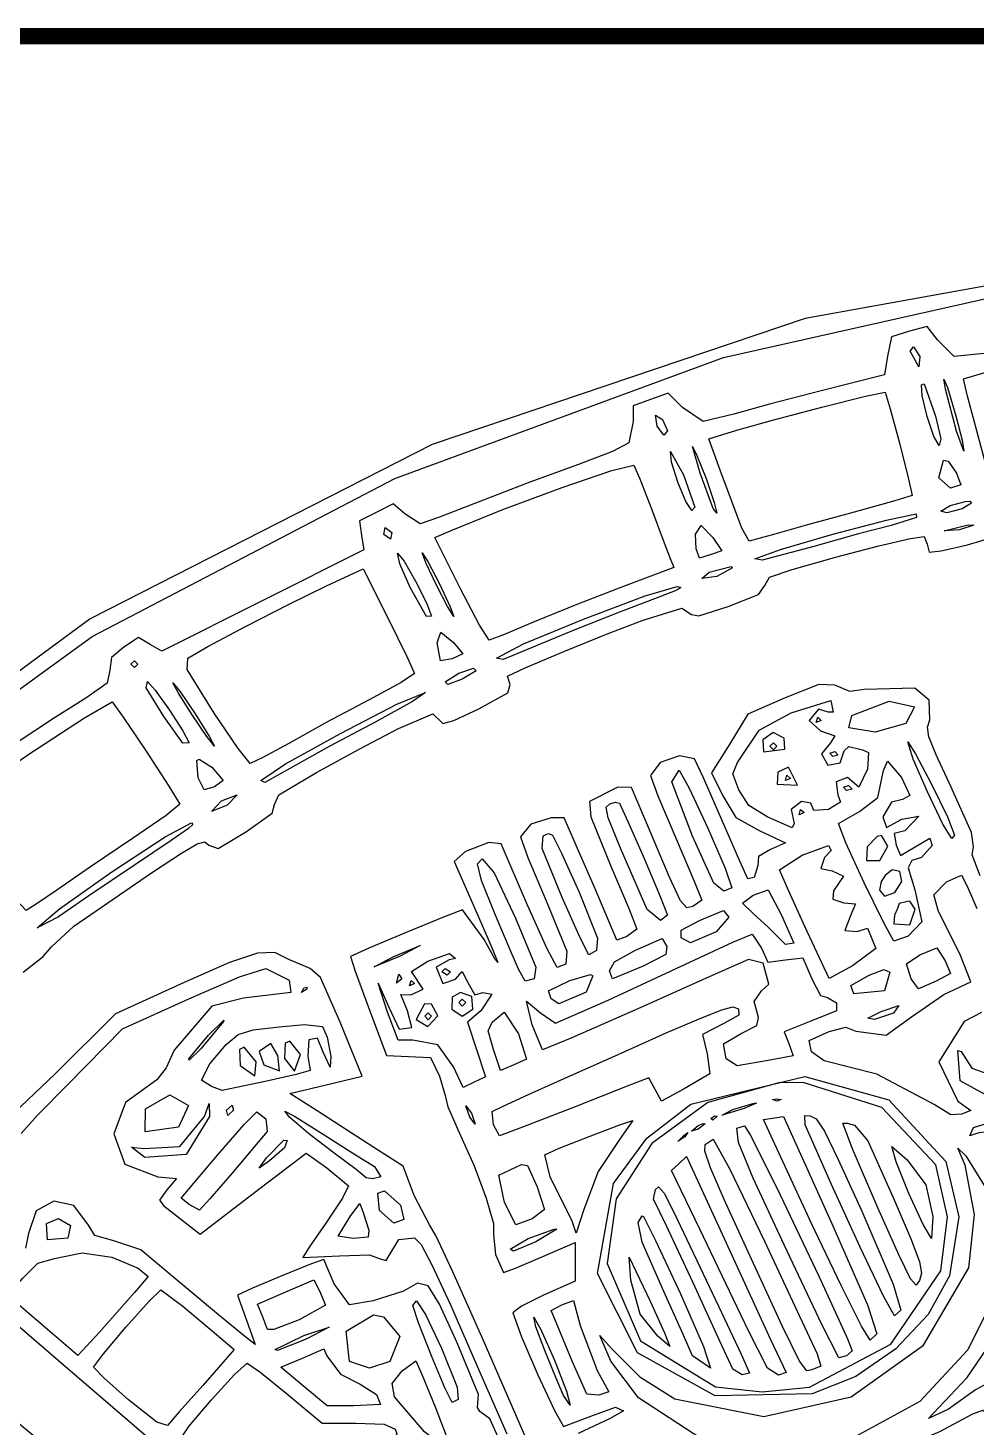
# Model space of a CAD drawing. Extents: x 0 to 7.6, y 0 to 10.9.
# Drawn here: x 1.127 to 1.59, y 6.452 to 7.135 of the extents above; entities that cross this region are included whole.
import ezdxf

# ---------------------------------------------------------------- set-up
doc = ezdxf.new("R2010")
doc.units = 0
doc.layers.get('0').update_dxf_attribs({"linetype": 'CONTINUOUS'})

msp = doc.modelspace()

# ---------------------------------------------------------------- linework, layer by layer
at = {"color": 1, "const_width": 0.007935}
msp.add_lwpolyline([(0.025662, 4.02854), (0.025662, 6.73714), (0.033583, 6.81668), (0.056478, 6.89068), (0.092665, 6.95757), (0.140679, 7.01579), (0.198893, 7.06381), (0.265787, 7.09999), (0.339789, 7.12289), (0.419325, 7.13081), (0.419325, 7.13081), (3.12793, 7.13081), (3.20747, 7.12289), (3.28142, 7.09999), (3.34831, 7.06381), (3.40657, 7.01579), (3.45454, 6.95757), (3.49078, 6.89068), (3.51367, 6.81668), (3.52165, 6.73714), (3.52165, 4.02854)], dxfattribs=at)
at = {"color": 0}
for points in [[(1.99485, 7.02106), (1.90338, 7.03022), (1.80686, 7.03276), (1.80686, 7.03276), (1.69401, 7.02692), (1.50624, 6.99311), (1.32427, 6.93175), (1.15739, 6.84663), (1.01481, 6.74164), (0.998047, 6.72678), (0.986979, 6.64214), (0.961914, 6.61626), (0.822808, 6.44515), (0.718261, 6.25288), (0.682129, 6.15799), (0.654731, 6.06336)], [(1.03233, 6.74653), (1.15848, 6.838), (1.3061, 6.91515), (1.46642, 6.97412), (1.63064, 7.01101), (1.67779, 7.01753), (1.71935, 7.02143), (1.76443, 7.02328), (1.82232, 7.02365), (1.82232, 7.02365), (1.87625, 7.02322), (1.91699, 7.02169), (1.95367, 7.01844)], [(1.60331, 6.977), (1.57889, 6.97461), (1.57081, 6.98269), (1.56565, 6.98926), (1.55712, 6.98697), (1.54824, 6.98426), (1.54633, 6.97472), (1.54482, 6.96565), (1.514, 6.95779), (1.48872, 6.95128), (1.47136, 6.94646), (1.45638, 6.94287), (1.44629, 6.94976), (1.43929, 6.95665), (1.43078, 6.95361), (1.42231, 6.95057), (1.42231, 6.94287), (1.42025, 6.93251), (1.41217, 6.92833), (1.39567, 6.92199), (1.37196, 6.91331), (1.34668, 6.90349), (1.32737, 6.89606), (1.31836, 6.89296), (1.31087, 6.89789), (1.30518, 6.90272), (1.29698, 6.89854), (1.28885, 6.89442), (1.28988, 6.88737), (1.29091, 6.88037), (1.19238, 6.83089), (1.18674, 6.83419), (1.18104, 6.83757), (1.17383, 6.83279), (1.16781, 6.82781), (1.16705, 6.82172), (1.1658, 6.81526), (1.15533, 6.808), (1.14014, 6.79839), (1.12088, 6.78581)], [(1.12478, 6.67432), (1.13455, 6.68207), (1.13856, 6.68668), (1.14947, 6.69683), (1.18793, 6.72319), (1.20204, 6.73247), (1.20969, 6.73697), (1.21332, 6.7379), (1.21539, 6.73628), (1.21983, 6.73469), (1.23367, 6.74294), (1.2462, 6.75185), (1.2474, 6.75618), (1.24951, 6.7609), (1.26779, 6.77181), (1.28863, 6.78321), (1.30783, 6.79313), (1.32465, 6.80029), (1.32948, 6.79563), (1.33485, 6.79715), (1.34706, 6.80274), (1.36122, 6.81054), (1.36225, 6.81472), (1.361, 6.81868), (1.36963, 6.82275), (1.38846, 6.83068), (1.4101, 6.83946), (1.42719, 6.84608), (1.44601, 6.85183), (1.45068, 6.84879), (1.45426, 6.84808), (1.46858, 6.85265), (1.48346, 6.85861), (1.48649, 6.86296), (1.48876, 6.86692), (1.49989, 6.87076), (1.5216, 6.8769), (1.5421, 6.88226), (1.55757, 6.8859), (1.56429, 6.88688), (1.56569, 6.88303), (1.56662, 6.87924), (1.57249, 6.87989), (1.58535, 6.88281), (1.60064, 6.88732)], [(1.59158, 6.7214), (1.58762, 6.73161), (1.58826, 6.73546), (1.58729, 6.74251), (1.57747, 6.76465), (1.5701, 6.78043), (1.56657, 6.78917), (1.56586, 6.79383), (1.56706, 6.79736), (1.56674, 6.80701), (1.55968, 6.81293), (1.535, 6.81222), (1.52794, 6.81119), (1.52067, 6.81435), (1.51281, 6.81472), (1.49647, 6.80817), (1.47819, 6.80013), (1.4694, 6.78581), (1.46056, 6.77154), (1.46604, 6.76031), (1.47244, 6.74983), (1.48406, 6.74328), (1.49653, 6.73747), (1.48936, 6.73426), (1.48346, 6.73079), (1.48318, 6.72635), (1.48139, 6.72054), (1.47819, 6.71994), (1.47433, 6.72857), (1.4656, 6.74869), (1.45665, 6.76915), (1.45225, 6.77849), (1.44487, 6.77989), (1.43544, 6.77669), (1.43072, 6.77024), (1.43435, 6.76036), (1.44319, 6.73942), (1.45204, 6.71881), (1.45572, 6.70953), (1.45144, 6.70649), (1.44846, 6.70572), (1.44536, 6.70925), (1.43983, 6.72103), (1.42974, 6.74496), (1.42156, 6.76449), (1.41476, 6.76454), (1.40099, 6.75765), (1.40158, 6.75006), (1.41146, 6.72601), (1.42031, 6.70518), (1.42404, 6.69542), (1.41917, 6.69179), (1.41433, 6.68994), (1.40913, 6.70231), (1.40321, 6.71619), (1.39632, 6.7321), (1.38867, 6.74957), (1.38238, 6.74957), (1.37234, 6.74653), (1.36735, 6.74035), (1.37098, 6.73025), (1.37983, 6.70919), (1.38992, 6.68457), (1.38949, 6.67828), (1.38525, 6.67665), (1.38037, 6.68582), (1.37082, 6.70708), (1.35786, 6.73703), (1.35189, 6.73757), (1.34049, 6.73318), (1.33507, 6.72835), (1.34559, 6.70437), (1.35319, 6.68679), (1.35628, 6.67904), (1.35498, 6.6805), (1.34956, 6.69038), (1.33903, 6.70486), (1.32986, 6.70128), (1.31158, 6.69368), (1.29335, 6.68604), (1.28445, 6.68201), (1.28673, 6.67481), (1.29302, 6.65771), (1.30203, 6.63374), (1.32341, 6.63276), (1.3278, 6.62375), (1.33057, 6.61426), (1.33187, 6.60878), (1.3374, 6.59625), (1.34467, 6.57997), (1.35059, 6.56413), (1.35411, 6.55192), (1.35422, 6.54633), (1.35514, 6.53674), (1.3591, 6.52789), (1.36485, 6.53006), (1.37712, 6.53526), (1.39404, 6.54264), (1.39404, 6.52365), (1.37863, 6.51682), (1.36784, 6.5115), (1.36361, 6.50825), (1.36784, 6.49664), (1.37587, 6.47797), (1.3839, 6.46061), (1.38829, 6.4529), (1.40169, 6.45796), (1.41368, 6.46229), (1.41753, 6.46056), (1.41103, 6.45671), (1.3954, 6.44938)], [(1.59213, 6.65468), (1.58376, 6.65033), (1.57135, 6.63064), (1.58057, 6.61149), (1.58703, 6.60688), (1.58247, 6.60514), (1.57721, 6.60482), (1.56907, 6.60986), (1.54112, 6.62462), (1.51551, 6.63124), (1.50922, 6.63553), (1.50808, 6.64106), (1.51785, 6.6454), (1.5261, 6.64757), (1.53082, 6.64567), (1.54568, 6.64367), (1.55806, 6.65261), (1.57374, 6.66351), (1.58703, 6.66976), (1.58192, 6.68257), (1.57487, 6.69706), (1.57118, 6.70394), (1.56901, 6.71208), (1.57519, 6.71843), (1.58251, 6.72163), (1.58518, 6.71636), (1.58996, 6.7054)], [(1.37153, 6.44353), (1.34907, 6.49511), (1.33442, 6.52826), (1.32612, 6.54596), (1.32292, 6.55117), (1.31554, 6.56549), (1.31017, 6.57975), (1.29584, 6.58892), (1.26823, 6.60672), (1.25488, 6.61529), (1.27257, 6.61947), (1.2902, 6.62369), (1.27941, 6.64996), (1.26975, 6.67182), (1.26476, 6.67622), (1.25472, 6.68039), (1.24761, 6.68392), (1.23904, 6.68371), (1.22542, 6.6791), (1.20323, 6.66928), (1.16987, 6.65403), (1.14046, 6.62489), (1.11702, 6.6026)], [(1.12386, 6.59571), (1.13184, 6.6046), (1.14654, 6.61963), (1.17318, 6.64675), (1.20551, 6.66146), (1.23036, 6.67219), (1.24316, 6.67622), (1.25456, 6.67046), (1.25526, 6.6645), (1.23226, 6.66168), (1.21674, 6.65776), (1.19846, 6.63644), (1.19455, 6.62782), (1.18994, 6.62196), (1.17475, 6.61079), (1.16905, 6.59554), (1.17432, 6.58083), (1.19054, 6.5746), (1.19954, 6.57374), (1.19488, 6.56819), (1.19124, 6.56315), (1.19336, 6.56044), (1.20383, 6.5524), (1.2111, 6.54665), (1.23693, 6.5664), (1.2628, 6.58621), (1.27289, 6.579), (1.28353, 6.57015), (1.28049, 6.56424), (1.27246, 6.55208), (1.26432, 6.54031), (1.26118, 6.53526), (1.27902, 6.53614), (1.29373, 6.53662), (1.29883, 6.53467), (1.30176, 6.53375), (1.30805, 6.54411), (1.3157, 6.54482), (1.31885, 6.54156), (1.32416, 6.53174), (1.33317, 6.51221), (1.34738, 6.47971), (1.36073, 6.44922)], [(1.55524, 6.09614), (0.990451, 6.56347), (1.00434, 6.57644), (1.01449, 6.58561), (1.01953, 6.58946), (1.03, 6.58089), (1.05772, 6.5574), (1.09836, 6.52263), (1.14779, 6.48014), (1.18929, 6.44439)], [(1.45535, 6.447), (1.42497, 6.4669), (1.41146, 6.48465), (1.40608, 6.49718), (1.41194, 6.49067), (1.42562, 6.47706), (1.44254, 6.46636), (1.48606, 6.45779), (1.5286, 6.46739), (1.56396, 6.49246), (1.58594, 6.53017), (1.58882, 6.55621), (1.58419, 6.58035), (1.58057, 6.5886), (1.58057, 6.5886), (1.58458, 6.58479), (1.59424, 6.56901), (1.59901, 6.55615), (1.59972, 6.53874), (1.59668, 6.51286), (1.5855, 6.49018), (1.56213, 6.465), (1.53, 6.44743)], [(1.36117, 6.43722), (1.35232, 6.45654), (1.34744, 6.46024), (1.34641, 6.46218), (1.34679, 6.46853), (1.33643, 6.4936), (1.32791, 6.51243), (1.32227, 6.52138), (1.31711, 6.52279), (1.31027, 6.51888), (1.29546, 6.51421), (1.28391, 6.51226), (1.27653, 6.5224), (1.27138, 6.53429), (1.26492, 6.53196), (1.25087, 6.52626), (1.2366, 6.52029), (1.22933, 6.51693), (1.23372, 6.50472), (1.2379, 6.49289), (1.23275, 6.49685), (1.22005, 6.50726), (1.20237, 6.52203), (1.18224, 6.53896), (1.16905, 6.54335), (1.15978, 6.546), (1.15657, 6.55106), (1.14947, 6.5606), (1.13976, 6.56278), (1.13113, 6.55806), (1.12739, 6.54693), (1.12587, 6.53976)], [(1.59526, 6.47396), (1.58931, 6.47076), (1.57607, 6.46132), (1.56629, 6.45671), (1.57146, 6.46213), (1.58524, 6.47672), (1.59739, 6.49457)]]:
    msp.add_lwpolyline(points, dxfattribs=at)
for points in [[(1.55903, 6.97939), (1.56207, 6.97456), (1.56158, 6.96957), (1.55735, 6.97721), (1.55903, 6.97939)], [(1.67757, 6.97954), (1.68326, 6.97954), (1.68631, 6.95833), (1.68864, 6.94206), (1.69015, 6.93278), (1.69097, 6.92854), (1.6729, 6.92643), (1.65158, 6.92356), (1.62571, 6.91949), (1.60503, 6.91601), (1.5964, 6.91456), (1.59424, 6.92199), (1.58985, 6.93842), (1.58544, 6.95524), (1.58339, 6.96365), (1.59819, 6.9681), (1.61811, 6.97157), (1.64279, 6.97532), (1.66499, 6.97835), (1.67757, 6.97954)], [(1.57378, 6.9636), (1.57563, 6.95953), (1.57975, 6.94564), (1.58268, 6.93381), (1.5835, 6.9285), (1.58003, 6.93821), (1.57471, 6.95871), (1.57378, 6.9636)], [(1.54519, 6.95719), (1.54769, 6.94911), (1.55231, 6.93192), (1.55664, 6.91476), (1.55838, 6.90674), (1.54986, 6.90419), (1.53011, 6.89876), (1.50726, 6.89258), (1.49137, 6.88797), (1.47894, 6.88456), (1.47526, 6.89094), (1.46474, 6.91911), (1.45919, 6.93451), (1.47282, 6.93864), (1.49029, 6.94358), (1.51438, 6.94987), (1.53569, 6.95518), (1.54519, 6.95719)], [(1.56424, 6.96121), (1.56982, 6.94553), (1.57243, 6.9344), (1.57161, 6.93121), (1.56901, 6.9356), (1.56575, 6.94536), (1.56326, 6.9554), (1.56299, 6.96078), (1.56424, 6.96121)], [(1.43326, 6.94607), (1.43658, 6.94385), (1.43901, 6.93842), (1.43728, 6.93619), (1.43397, 6.9406), (1.43326, 6.94607)], [(1.45117, 6.93067), (1.4534, 6.92638), (1.45785, 6.91504), (1.46186, 6.90343), (1.46317, 6.89817), (1.46138, 6.9005), (1.45503, 6.91769), (1.45117, 6.93067)], [(1.44043, 6.92833), (1.44689, 6.91689), (1.45236, 6.9011), (1.45085, 6.89958), (1.44792, 6.90386), (1.44407, 6.91331), (1.44097, 6.92313), (1.44043, 6.92833)], [(1.57368, 6.92399), (1.57601, 6.9235), (1.57992, 6.91769), (1.58203, 6.91206), (1.57704, 6.91038), (1.5714, 6.91542), (1.57368, 6.92399)], [(1.42258, 6.9216), (1.42562, 6.91493), (1.43126, 6.90039), (1.43696, 6.88499), (1.44038, 6.87603), (1.44206, 6.87164), (1.41846, 6.86285), (1.39567, 6.85406), (1.37408, 6.84517), (1.35905, 6.83886), (1.352, 6.83621), (1.34738, 6.84358), (1.33816, 6.86128), (1.32563, 6.88628), (1.33355, 6.88975), (1.35878, 6.90001), (1.38775, 6.91075), (1.41183, 6.919), (1.42258, 6.9216)], [(1.58649, 6.90403), (1.58735, 6.90306), (1.58274, 6.90028), (1.57525, 6.89844), (1.57232, 6.89925), (1.57693, 6.90196), (1.58442, 6.90392), (1.58649, 6.90403)], [(1.56033, 6.89789), (1.56054, 6.89611), (1.54818, 6.89219), (1.53228, 6.88807), (1.51047, 6.88194), (1.48514, 6.87522), (1.48161, 6.87597), (1.49419, 6.88049), (1.51969, 6.88792), (1.54579, 6.89486), (1.56033, 6.89789)], [(1.30127, 6.89122), (1.30458, 6.88878), (1.30393, 6.88547), (1.30067, 6.88786), (1.30127, 6.89122)], [(1.45546, 6.89214), (1.46115, 6.88639), (1.46556, 6.87983), (1.46035, 6.87804), (1.45464, 6.87619), (1.45296, 6.88075), (1.45264, 6.88803), (1.45546, 6.89214)], [(1.58572, 6.89258), (1.58837, 6.89242), (1.58149, 6.89008), (1.574, 6.8896), (1.58572, 6.89258)], [(1.30735, 6.87869), (1.31055, 6.87478), (1.31619, 6.86501), (1.32156, 6.85444), (1.324, 6.84793), (1.32145, 6.84788), (1.31358, 6.86197), (1.30848, 6.87343), (1.30735, 6.87869)], [(1.31939, 6.87879), (1.3221, 6.87462), (1.3278, 6.86367), (1.33312, 6.85254), (1.33485, 6.84788), (1.33181, 6.85265), (1.32639, 6.86312), (1.32134, 6.87369), (1.31939, 6.87879)], [(1.29069, 6.8711), (1.30317, 6.84619), (1.31196, 6.82824), (1.31565, 6.81999), (1.30914, 6.81569), (1.29357, 6.80718), (1.27289, 6.79622), (1.25429, 6.78592), (1.24164, 6.77908), (1.23551, 6.77621), (1.22966, 6.78342), (1.21794, 6.80067), (1.20475, 6.82194), (1.20508, 6.82747), (1.2149, 6.83322), (1.23329, 6.84299), (1.2545, 6.85385), (1.27279, 6.86274), (1.29069, 6.8711)], [(1.47011, 6.87224), (1.47071, 6.87147), (1.46317, 6.86729), (1.45578, 6.86643), (1.45942, 6.86936), (1.47011, 6.87224)], [(1.44379, 6.86242), (1.44547, 6.86197), (1.44363, 6.86074), (1.43485, 6.85726), (1.41569, 6.84993), (1.39378, 6.84136), (1.37505, 6.8335), (1.35894, 6.82688), (1.35569, 6.82758), (1.36882, 6.83442), (1.398, 6.84651), (1.42811, 6.85786), (1.44379, 6.86242)], [(1.32845, 6.84011), (1.33469, 6.83507), (1.33919, 6.82969), (1.33404, 6.8271), (1.32834, 6.82622), (1.32677, 6.83496), (1.32845, 6.84011)], [(1.17904, 6.82622), (1.18066, 6.82454), (1.17904, 6.82292), (1.17735, 6.82454), (1.17904, 6.82622)], [(1.34446, 6.82269), (1.3457, 6.8214), (1.33897, 6.81722), (1.33187, 6.81472), (1.33068, 6.81603), (1.33735, 6.82021), (1.34446, 6.82269)], [(1.18544, 6.81619), (1.18924, 6.8119), (1.19613, 6.80214), (1.20269, 6.79199), (1.20568, 6.78624), (1.20269, 6.78603), (1.19336, 6.79899), (1.18484, 6.81299), (1.18544, 6.81619)], [(1.19775, 6.81554), (1.20123, 6.81142), (1.20866, 6.8004), (1.2156, 6.78922), (1.21815, 6.78456), (1.2143, 6.78933), (1.20719, 6.79981), (1.20047, 6.81039), (1.19775, 6.81554)], [(1.16819, 6.80621), (1.17356, 6.79878), (1.18473, 6.78217), (1.1958, 6.76508), (1.20117, 6.75629), (1.1945, 6.75086), (1.17817, 6.73958), (1.15766, 6.72581), (1.14128, 6.71436), (1.13118, 6.70747), (1.12619, 6.70454), (1.11925, 6.71192), (1.10655, 6.72819), (1.09451, 6.74496), (1.08952, 6.75347), (1.10183, 6.76303), (1.12804, 6.78103), (1.15462, 6.79844), (1.16819, 6.80621)], [(1.32102, 6.81082), (1.31467, 6.80632), (1.29677, 6.79644), (1.27409, 6.78435), (1.25635, 6.77447), (1.24273, 6.76693), (1.24067, 6.76779), (1.25271, 6.77599), (1.27951, 6.79085), (1.30697, 6.80501), (1.32102, 6.81082)], [(1.51867, 6.80681), (1.51986, 6.80122), (1.51736, 6.80111), (1.51275, 6.80257), (1.50819, 6.79704), (1.51367, 6.79204), (1.52072, 6.78965), (1.51856, 6.78614), (1.51411, 6.78087), (1.51731, 6.77539), (1.52333, 6.77653), (1.52522, 6.78228), (1.52746, 6.7845), (1.53407, 6.78288), (1.537, 6.78153), (1.53651, 6.77333), (1.53233, 6.7646), (1.52686, 6.76926), (1.52132, 6.76714), (1.52219, 6.76085), (1.52349, 6.75732), (1.51753, 6.75379), (1.51047, 6.75315), (1.509, 6.75672), (1.50444, 6.7576), (1.49935, 6.75364), (1.50076, 6.74696), (1.49983, 6.74485), (1.4879, 6.74994), (1.47879, 6.75564), (1.47385, 6.76324), (1.47092, 6.77106), (1.47314, 6.77669), (1.48378, 6.79243), (1.49935, 6.80083), (1.51867, 6.80681)], [(1.5471, 6.80647), (1.55957, 6.80376), (1.55524, 6.79563), (1.54031, 6.79144), (1.52756, 6.79346), (1.52897, 6.79947), (1.5471, 6.80647)], [(1.51232, 6.79872), (1.514, 6.79715), (1.51156, 6.79611), (1.51232, 6.79872)], [(1.4905, 6.79124), (1.48551, 6.78776), (1.48583, 6.78185), (1.49625, 6.78315), (1.49588, 6.78851), (1.4905, 6.79124)], [(1.49067, 6.78624), (1.49235, 6.78456), (1.49067, 6.78288), (1.48899, 6.78456), (1.49067, 6.78624)], [(1.55621, 6.78668), (1.56006, 6.78093), (1.56782, 6.76606), (1.57553, 6.75017), (1.579, 6.74126), (1.57769, 6.73958), (1.57335, 6.74664), (1.56586, 6.76226), (1.55886, 6.77832), (1.55621, 6.78668)], [(1.52061, 6.78201), (1.52235, 6.78028), (1.51975, 6.77957), (1.51818, 6.78125), (1.52061, 6.78201)], [(1.21056, 6.77832), (1.2168, 6.77431), (1.22233, 6.76785), (1.2181, 6.76481), (1.21311, 6.76335), (1.21018, 6.76915), (1.20942, 6.77756), (1.21056, 6.77832)], [(1.44467, 6.77289), (1.4496, 6.76411), (1.45871, 6.74468), (1.46724, 6.72504), (1.47049, 6.71556), (1.46647, 6.71397), (1.46169, 6.71778), (1.45117, 6.74078), (1.44108, 6.76714), (1.44467, 6.77289)], [(1.4981, 6.77431), (1.49283, 6.77197), (1.49246, 6.766), (1.50244, 6.76551), (1.4981, 6.77431)], [(1.54639, 6.77729), (1.55311, 6.76932), (1.55724, 6.76047), (1.5536, 6.75851), (1.54829, 6.75722), (1.54411, 6.75006), (1.5459, 6.7449), (1.55328, 6.74903), (1.56168, 6.75054), (1.55474, 6.74333), (1.54958, 6.74203), (1.55062, 6.73633), (1.55274, 6.73128), (1.55989, 6.73551), (1.56706, 6.73969), (1.56819, 6.73611), (1.56293, 6.73031), (1.55817, 6.72889), (1.55637, 6.72532), (1.55974, 6.71451), (1.56304, 6.69894), (1.55647, 6.69194), (1.54947, 6.68956), (1.54449, 6.6984), (1.535, 6.71789), (1.52604, 6.73753), (1.52251, 6.74681), (1.53271, 6.75271), (1.54161, 6.7596), (1.54438, 6.77279), (1.54639, 6.77729)], [(1.49729, 6.7704), (1.49903, 6.76882), (1.49658, 6.76779), (1.49729, 6.7704)], [(1.52729, 6.76535), (1.52903, 6.76361), (1.52642, 6.76292), (1.52485, 6.7646), (1.52729, 6.76535)], [(1.22922, 6.76085), (1.22428, 6.75575), (1.21658, 6.75276), (1.22146, 6.75786), (1.22922, 6.76085)], [(1.41374, 6.75726), (1.41558, 6.75678), (1.41976, 6.74789), (1.42779, 6.72954), (1.43549, 6.71126), (1.43901, 6.70225), (1.43565, 6.69954), (1.42914, 6.70492), (1.41618, 6.73481), (1.4101, 6.74957), (1.40907, 6.75493), (1.41097, 6.7564), (1.41374, 6.75726)], [(1.50396, 6.75369), (1.50564, 6.75217), (1.50325, 6.75108), (1.50396, 6.75369)], [(1.20687, 6.74724), (1.20752, 6.74647), (1.20535, 6.74447), (1.19694, 6.73867), (1.17904, 6.72661), (1.15679, 6.71164), (1.14204, 6.70139), (1.13167, 6.69596), (1.14247, 6.70529), (1.16797, 6.72331), (1.19407, 6.74044), (1.20687, 6.74724)], [(1.38102, 6.74197), (1.38292, 6.74126), (1.38737, 6.73242), (1.39589, 6.71338), (1.40489, 6.69097), (1.40446, 6.685), (1.40061, 6.68289), (1.39638, 6.69114), (1.38759, 6.71083), (1.37793, 6.73469), (1.37847, 6.74083), (1.38102, 6.74197)], [(1.5434, 6.7411), (1.54124, 6.74056), (1.53635, 6.73557), (1.53603, 6.72889), (1.54258, 6.72885), (1.54656, 6.73589), (1.5434, 6.7411)], [(1.51758, 6.73622), (1.51888, 6.73372), (1.51568, 6.73036), (1.51378, 6.72488), (1.51942, 6.72374), (1.52485, 6.72114), (1.52001, 6.71408), (1.51969, 6.70996), (1.52507, 6.70828), (1.53076, 6.70779), (1.52815, 6.7015), (1.52561, 6.69467), (1.53157, 6.69428), (1.53651, 6.69586), (1.54069, 6.68587), (1.52929, 6.67746), (1.5179, 6.67128), (1.50608, 6.69667), (1.4975, 6.71528), (1.49371, 6.72433), (1.50467, 6.73144), (1.51758, 6.73622)], [(1.34863, 6.72965), (1.35455, 6.72276), (1.36491, 6.70079), (1.37478, 6.67686), (1.37402, 6.67122), (1.36957, 6.67008), (1.36643, 6.67578), (1.36187, 6.68647), (1.3546, 6.70329), (1.34831, 6.71913), (1.34635, 6.72721), (1.34863, 6.72965)], [(1.54861, 6.72424), (1.54525, 6.72157), (1.54318, 6.71853), (1.54243, 6.71442), (1.54482, 6.71149), (1.54986, 6.71322), (1.55328, 6.71864), (1.55236, 6.72342), (1.54861, 6.72424)], [(1.48817, 6.71457), (1.49468, 6.70221), (1.50065, 6.68853), (1.49653, 6.68788), (1.48817, 6.69629), (1.48079, 6.70296), (1.47569, 6.70811), (1.4809, 6.71192), (1.48817, 6.71457)], [(1.46642, 6.70454), (1.46897, 6.70128), (1.46278, 6.69401), (1.45025, 6.68875), (1.44569, 6.69119), (1.44575, 6.69493), (1.45469, 6.6996), (1.46642, 6.70454)], [(1.55729, 6.70899), (1.55615, 6.70882), (1.55203, 6.7079), (1.55122, 6.70551), (1.54969, 6.70225), (1.54938, 6.69792), (1.55729, 6.69749), (1.55979, 6.70508), (1.55729, 6.70899)], [(1.48036, 6.69293), (1.48492, 6.68608), (1.48796, 6.67925), (1.49653, 6.68033), (1.50504, 6.68142), (1.50944, 6.67117), (1.51361, 6.66308), (1.51714, 6.662), (1.52154, 6.6595), (1.52143, 6.6556), (1.509, 6.6505), (1.49599, 6.64529), (1.49815, 6.63954), (1.50028, 6.63363), (1.48807, 6.63129), (1.47308, 6.62864), (1.46767, 6.63206), (1.46642, 6.63943), (1.47499, 6.64447), (1.48258, 6.64839), (1.48335, 6.65229), (1.48133, 6.66015), (1.48486, 6.66525), (1.4885, 6.66851), (1.48568, 6.67871), (1.47862, 6.68061), (1.46089, 6.67275), (1.426, 6.65711), (1.39242, 6.64236), (1.37809, 6.63656), (1.3731, 6.64871), (1.37022, 6.66021), (1.37712, 6.65462), (1.38449, 6.64947), (1.4101, 6.66081), (1.45019, 6.67936), (1.47086, 6.68896), (1.48036, 6.69293)], [(1.43647, 6.69086), (1.43869, 6.68685), (1.43826, 6.68294), (1.42714, 6.67731), (1.41222, 6.67122), (1.41069, 6.67503), (1.41314, 6.67936), (1.42339, 6.68511), (1.43647, 6.69086)], [(1.31847, 6.68733), (1.30865, 6.68213), (1.29595, 6.67703), (1.3055, 6.68207), (1.31847, 6.68733)], [(1.33268, 6.68349), (1.33567, 6.68104), (1.33257, 6.68033), (1.32628, 6.67681), (1.32954, 6.66894), (1.33572, 6.6709), (1.33887, 6.67475), (1.34163, 6.66928), (1.34511, 6.66342), (1.3489, 6.6645), (1.35341, 6.66374), (1.34798, 6.65554), (1.34152, 6.64996), (1.34587, 6.63661), (1.35026, 6.62332), (1.34483, 6.62076), (1.33946, 6.61817), (1.33469, 6.62825), (1.32709, 6.63894), (1.31489, 6.64128), (1.30762, 6.64128), (1.30246, 6.65483), (1.29796, 6.66906), (1.30317, 6.65728), (1.30816, 6.64654), (1.31434, 6.64735), (1.31228, 6.6556), (1.30903, 6.66357), (1.31386, 6.66331), (1.31982, 6.66618), (1.31424, 6.67469), (1.3221, 6.67969), (1.33268, 6.68349)], [(1.57042, 6.68619), (1.57449, 6.67996), (1.57704, 6.67372), (1.5701, 6.67003), (1.56142, 6.66629), (1.55794, 6.67111), (1.55567, 6.67839), (1.56213, 6.68278), (1.57042, 6.68619)], [(1.308, 6.67344), (1.30946, 6.67111), (1.3068, 6.669), (1.308, 6.67344)], [(1.31397, 6.67036), (1.31565, 6.66883), (1.31326, 6.66775), (1.31397, 6.67036)], [(1.33057, 6.67622), (1.33317, 6.67458), (1.3316, 6.6729), (1.32899, 6.67458), (1.33057, 6.67622)], [(1.40147, 6.67329), (1.40261, 6.67253), (1.39942, 6.66461), (1.38601, 6.65901), (1.38227, 6.66135), (1.38097, 6.66536), (1.39139, 6.67025), (1.40147, 6.67329)], [(1.5446, 6.67572), (1.54742, 6.67447), (1.54492, 6.66531), (1.52994, 6.66385), (1.52849, 6.66792), (1.53733, 6.6729), (1.5446, 6.67572)], [(1.26313, 6.6671), (1.26313, 6.66618), (1.26058, 6.66456), (1.26161, 6.66683), (1.26313, 6.6671)], [(1.33811, 6.6645), (1.33409, 6.66217), (1.33393, 6.65636), (1.33897, 6.65289), (1.34408, 6.65636), (1.34359, 6.66249), (1.33811, 6.6645)], [(1.32048, 6.6589), (1.31646, 6.65132), (1.32216, 6.64794), (1.32704, 6.65315), (1.32389, 6.65875), (1.32048, 6.6589)], [(1.33897, 6.66124), (1.34066, 6.65956), (1.33897, 6.65788), (1.33735, 6.65956), (1.33897, 6.66124)], [(1.47092, 6.65744), (1.47368, 6.65657), (1.4739, 6.65349), (1.46647, 6.64931), (1.45617, 6.64393), (1.45833, 6.63465), (1.45975, 6.62483), (1.4471, 6.61746), (1.43604, 6.61149), (1.433, 6.61719), (1.4299, 6.62289), (1.41932, 6.61876), (1.39399, 6.60872), (1.36838, 6.59874), (1.3571, 6.59457), (1.35411, 6.59999), (1.35357, 6.60639), (1.35862, 6.60894), (1.37158, 6.61486), (1.3904, 6.62337), (1.41319, 6.63351), (1.43842, 6.64475), (1.45529, 6.65196), (1.4655, 6.65597), (1.47092, 6.65744)], [(1.55192, 6.65821), (1.54926, 6.6544), (1.54004, 6.65132), (1.53674, 6.65196), (1.54318, 6.65522), (1.55192, 6.65821)], [(1.2226, 6.65104), (1.22249, 6.65039), (1.21143, 6.63704), (1.20578, 6.63146), (1.20551, 6.63206), (1.21512, 6.64372), (1.2226, 6.65104)], [(1.32232, 6.65457), (1.324, 6.65289), (1.32232, 6.65121), (1.32069, 6.65289), (1.32232, 6.65457)], [(1.35938, 6.65483), (1.36637, 6.64426), (1.37033, 6.632), (1.36372, 6.62901), (1.35753, 6.62646), (1.35411, 6.63661), (1.35156, 6.64583), (1.35357, 6.65001), (1.35938, 6.65483)], [(1.26199, 6.64882), (1.27078, 6.64794), (1.27311, 6.64268), (1.2749, 6.63331), (1.27452, 6.62804), (1.27105, 6.63542), (1.26828, 6.64225), (1.26411, 6.64133), (1.26362, 6.63351), (1.26481, 6.62646), (1.25798, 6.62457), (1.24278, 6.62104), (1.22179, 6.61669), (1.21669, 6.61871), (1.2117, 6.62175), (1.21587, 6.62972), (1.22374, 6.63911), (1.22966, 6.64393), (1.23703, 6.64621), (1.24962, 6.64768), (1.26199, 6.64882)], [(1.61322, 6.64621), (1.62229, 6.63803), (1.62125, 6.62674), (1.61317, 6.61762), (1.59543, 6.61388), (1.58171, 6.62142), (1.58068, 6.63624), (1.58231, 6.63569), (1.5874, 6.62756), (1.5995, 6.62343), (1.61111, 6.62944), (1.61393, 6.64301), (1.61322, 6.64621)], [(1.23258, 6.63775), (1.23036, 6.63661), (1.23063, 6.6289), (1.23785, 6.62381), (1.2385, 6.63069), (1.23258, 6.63775)], [(1.24566, 6.63954), (1.23991, 6.63569), (1.24224, 6.62913), (1.24984, 6.62625), (1.24897, 6.63374), (1.24566, 6.63954)], [(1.25488, 6.64074), (1.25255, 6.63975), (1.25228, 6.63226), (1.25716, 6.62619), (1.25998, 6.63417), (1.25488, 6.64074)], [(1.50608, 6.62354), (1.54699, 6.61219), (1.57482, 6.58208), (1.58111, 6.55512), (1.57661, 6.52632), (1.56625, 6.50754), (1.55046, 6.49067), (1.53093, 6.47726), (1.50956, 6.46886), (1.46235, 6.46789), (1.42447, 6.48882), (1.40489, 6.5274), (1.41271, 6.5714), (1.42899, 6.59343), (1.45036, 6.61008), (1.50608, 6.62354)], [(1.50515, 6.62061), (1.49338, 6.62039), (1.45876, 6.61079), (1.43142, 6.59093), (1.41406, 6.56381), (1.40956, 6.53228), (1.42583, 6.49463), (1.46251, 6.47217), (1.48519, 6.46978), (1.50825, 6.47206), (1.54801, 6.49306), (1.57243, 6.52881), (1.57563, 6.55512), (1.56987, 6.5804), (1.54362, 6.60846), (1.50515, 6.62056), (1.50515, 6.62061)], [(1.21555, 6.6104), (1.2156, 6.604), (1.20432, 6.58556), (1.18414, 6.5841), (1.17763, 6.58914), (1.18359, 6.58849), (1.20117, 6.58931), (1.21322, 6.604), (1.21555, 6.6104)], [(1.1964, 6.61458), (1.20546, 6.60943), (1.20052, 6.59885), (1.18435, 6.59657), (1.18446, 6.60781), (1.1964, 6.61458)], [(1.22673, 6.60954), (1.22732, 6.60704), (1.22461, 6.60454), (1.22401, 6.60704), (1.22673, 6.60954)], [(1.34071, 6.60921), (1.34337, 6.60568), (1.34527, 6.60026), (1.34267, 6.60374), (1.34071, 6.60921)], [(1.48253, 6.61057), (1.47651, 6.60796), (1.46565, 6.60471), (1.47092, 6.60747), (1.48128, 6.61051), (1.48253, 6.61057)], [(1.49235, 6.61268), (1.49442, 6.61231), (1.49235, 6.61149), (1.49024, 6.61231), (1.49235, 6.61268)], [(1.63053, 6.6096), (1.64014, 6.60129), (1.63981, 6.58664), (1.62586, 6.57904), (1.61133, 6.57531), (1.60861, 6.57926), (1.60574, 6.58539), (1.59972, 6.58442), (1.59543, 6.58415), (1.59711, 6.58697), (1.60058, 6.59711), (1.59093, 6.59608), (1.58649, 6.59457), (1.58832, 6.59864), (1.6046, 6.60363), (1.62169, 6.60764), (1.62244, 6.60482), (1.62468, 6.59728), (1.63292, 6.59988), (1.63162, 6.60612), (1.63053, 6.6096)], [(1.23882, 6.60622), (1.24316, 6.60286), (1.24371, 6.59663), (1.23763, 6.58946), (1.22656, 6.57622), (1.21582, 6.56381), (1.21083, 6.55838), (1.20578, 6.56108), (1.20177, 6.56418), (1.21962, 6.58518), (1.23264, 6.6001), (1.23882, 6.60622)], [(1.25233, 6.60667), (1.25716, 6.60417), (1.26986, 6.59619), (1.28646, 6.58567), (1.29606, 6.57969), (1.29915, 6.57454), (1.29514, 6.57362), (1.2921, 6.57411), (1.28722, 6.57824), (1.27647, 6.58621), (1.26394, 6.59571), (1.25483, 6.60346), (1.25233, 6.60667)], [(1.4221, 6.602), (1.41569, 6.59272), (1.40528, 6.57715), (1.39817, 6.55871), (1.39453, 6.5471), (1.39242, 6.5535), (1.38759, 6.56272), (1.38178, 6.57465), (1.37918, 6.58529), (1.38628, 6.58854), (1.40082, 6.59429), (1.41525, 6.59978), (1.4221, 6.602)], [(1.46197, 6.60428), (1.46322, 6.60422), (1.46115, 6.60215), (1.46024, 6.60308), (1.46197, 6.60428)], [(1.49556, 6.60394), (1.51904, 6.55219), (1.53657, 6.51226), (1.54107, 6.49799), (1.53792, 6.49501), (1.53369, 6.50185), (1.52382, 6.52154), (1.50933, 6.55186), (1.49137, 6.5906), (1.48589, 6.60254), (1.49556, 6.60394)], [(1.50608, 6.60444), (1.50863, 6.60428), (1.51161, 6.60286), (1.51557, 6.59694), (1.52229, 6.58311), (1.53375, 6.55789), (1.54904, 6.52229), (1.55279, 6.50965), (1.54969, 6.50678), (1.54443, 6.51639), (1.53299, 6.54036), (1.51899, 6.57086), (1.50613, 6.59999), (1.50608, 6.60444)], [(1.449, 6.59625), (1.44754, 6.59413), (1.44401, 6.59185), (1.44694, 6.59478), (1.449, 6.59625)], [(1.45638, 6.60058), (1.45736, 6.60047), (1.454, 6.59788), (1.45068, 6.59694), (1.454, 6.59956), (1.45638, 6.60058)], [(1.47667, 6.5995), (1.47939, 6.595), (1.48551, 6.5829), (1.49392, 6.56575), (1.50347, 6.546), (1.51286, 6.5261), (1.52106, 6.50846), (1.52681, 6.49556), (1.52903, 6.48981), (1.52636, 6.48725), (1.52262, 6.48628), (1.51426, 6.50256), (1.49588, 6.54144), (1.4809, 6.574), (1.47374, 6.59131), (1.47287, 6.59825), (1.47667, 6.5995)], [(1.52669, 6.60081), (1.53028, 6.59972), (1.53668, 6.59212), (1.54964, 6.56336), (1.55783, 6.544), (1.5619, 6.5331), (1.56293, 6.52756), (1.56196, 6.52399), (1.56028, 6.52181), (1.55761, 6.52479), (1.55203, 6.53624), (1.54167, 6.5594), (1.52924, 6.58822), (1.52463, 6.60075), (1.52669, 6.60081)], [(1.25195, 6.5925), (1.25347, 6.59233), (1.25228, 6.58871), (1.24501, 6.58242), (1.23991, 6.57878), (1.24354, 6.58388), (1.25195, 6.5925)], [(1.46138, 6.59289), (1.46951, 6.57835), (1.48643, 6.54329), (1.50347, 6.50672), (1.51204, 6.48833), (1.51389, 6.48232), (1.5095, 6.48053), (1.50694, 6.47993), (1.50336, 6.48475), (1.49501, 6.5019), (1.47819, 6.53831), (1.46664, 6.56353), (1.45996, 6.579), (1.45719, 6.58718), (1.45736, 6.59039), (1.46138, 6.59289)], [(1.54839, 6.58942), (1.55599, 6.5829), (1.56506, 6.57075), (1.56847, 6.55533), (1.56788, 6.54454), (1.56375, 6.55138), (1.55681, 6.56651), (1.55051, 6.58187), (1.54839, 6.58942)], [(1.44824, 6.58447), (1.47228, 6.53244), (1.48936, 6.49533), (1.4969, 6.47917), (1.49317, 6.47786), (1.48779, 6.48128), (1.47868, 6.49914), (1.46744, 6.52257), (1.45481, 6.54904), (1.44103, 6.57764), (1.44467, 6.58106), (1.44824, 6.58447)], [(1.36789, 6.58062), (1.37071, 6.58018), (1.37543, 6.56972), (1.37902, 6.5586), (1.3731, 6.55404), (1.36513, 6.55122), (1.35954, 6.56212), (1.35677, 6.57547), (1.36789, 6.58062)], [(1.30094, 6.56771), (1.30876, 6.56076), (1.31049, 6.55382), (1.30556, 6.55208), (1.2985, 6.55811), (1.29774, 6.56657), (1.30094, 6.56771)], [(1.43463, 6.56967), (1.43756, 6.5664), (1.44363, 6.55431), (1.4534, 6.53375), (1.46539, 6.50851), (1.47499, 6.48807), (1.479, 6.47894), (1.47547, 6.47803), (1.47092, 6.48079), (1.46451, 6.49442), (1.4515, 6.52289), (1.43847, 6.55106), (1.43229, 6.56375), (1.43321, 6.56847), (1.43463, 6.56967)], [(1.28895, 6.56164), (1.29064, 6.55718), (1.29335, 6.54867), (1.29302, 6.54514), (1.28575, 6.54454), (1.27848, 6.54574), (1.28429, 6.55518), (1.28895, 6.56164)], [(1.14209, 6.55425), (1.14795, 6.55089), (1.14659, 6.54465), (1.13661, 6.54383), (1.13618, 6.55192), (1.14209, 6.55425)], [(1.42665, 6.5555), (1.42731, 6.55524), (1.43317, 6.54351), (1.44536, 6.51747), (1.45654, 6.49192), (1.46007, 6.48128), (1.45117, 6.48731), (1.44689, 6.49735), (1.43722, 6.51867), (1.42676, 6.54275), (1.42475, 6.5524), (1.42665, 6.5555)], [(1.38373, 6.5491), (1.38509, 6.54904), (1.37489, 6.54292), (1.36393, 6.53831), (1.36236, 6.53939), (1.37115, 6.5446), (1.38373, 6.5491)], [(1.15354, 6.53749), (1.16802, 6.53549), (1.18083, 6.53), (1.18571, 6.52593), (1.17914, 6.51812), (1.16206, 6.49892), (1.15147, 6.48742), (1.1173, 6.51671), (1.12462, 6.52517), (1.132, 6.5325), (1.14003, 6.53472), (1.1511, 6.537), (1.15354, 6.53749)], [(1.42042, 6.53538), (1.43056, 6.51389), (1.43756, 6.49854), (1.44015, 6.49181), (1.43431, 6.49696), (1.42572, 6.5076), (1.42117, 6.52425), (1.42042, 6.53538)], [(1.19195, 6.51953), (1.20258, 6.5115), (1.22125, 6.49593), (1.2277, 6.49035), (1.21235, 6.47288), (1.2009, 6.45996), (1.1951, 6.4534), (1.18994, 6.45492), (1.17622, 6.46588), (1.16417, 6.47656), (1.15913, 6.48182), (1.16395, 6.48833), (1.17491, 6.50125), (1.1862, 6.51389), (1.19195, 6.51953)], [(1.26649, 6.52436), (1.26937, 6.51904), (1.27224, 6.51204), (1.25939, 6.50493), (1.24707, 6.50011), (1.24403, 6.50022), (1.24154, 6.50667), (1.23909, 6.51253), (1.25282, 6.51844), (1.26649, 6.52436)], [(1.31668, 6.51406), (1.32102, 6.50754), (1.32888, 6.491), (1.33653, 6.47206), (1.33702, 6.46599), (1.33398, 6.46457), (1.33051, 6.47163), (1.324, 6.48725), (1.31765, 6.50336), (1.31483, 6.51178), (1.31668, 6.51406)], [(1.39318, 6.51426), (1.39643, 6.50206), (1.40479, 6.48014), (1.41049, 6.46983), (1.4056, 6.4681), (1.39974, 6.46858), (1.39258, 6.48469), (1.38498, 6.50325), (1.38232, 6.50944), (1.38748, 6.51215), (1.39318, 6.51426)], [(1.29563, 6.50732), (1.30056, 6.50629), (1.30843, 6.49669), (1.30366, 6.4846), (1.29367, 6.48122), (1.28402, 6.48454), (1.28233, 6.49929), (1.29563, 6.50732)], [(1.37386, 6.50624), (1.37733, 6.50011), (1.3839, 6.48525), (1.38971, 6.47011), (1.3916, 6.46326), (1.38835, 6.46804), (1.38466, 6.47683), (1.37923, 6.48996), (1.37484, 6.50146), (1.37386, 6.50624)], [(1.27398, 6.50131), (1.26275, 6.49539), (1.24886, 6.48996), (1.24772, 6.4904), (1.26161, 6.49729), (1.27398, 6.50131)], [(1.27148, 6.49072), (1.27284, 6.48725), (1.27951, 6.47835), (1.28917, 6.47353), (1.29715, 6.46847), (1.29899, 6.46365), (1.28603, 6.46289), (1.27306, 6.46289), (1.26172, 6.47233), (1.25038, 6.48172), (1.26096, 6.48622), (1.27148, 6.49072)], [(1.2341, 6.48372), (1.24029, 6.47944), (1.25309, 6.46913), (1.27056, 6.45454), (1.28706, 6.45454), (1.30089, 6.454), (1.30621, 6.45156), (1.30702, 6.44933), (1.30474, 6.44531), (1.29747, 6.43733), (1.28353, 6.42324), (1.26508, 6.40539), (1.25651, 6.398), (1.24707, 6.40528), (1.22824, 6.42122), (1.20969, 6.43761), (1.20101, 6.44607), (1.20557, 6.45281), (1.21642, 6.46565), (1.22781, 6.47814), (1.2341, 6.48372)], [(1.3163, 6.48481), (1.31934, 6.47781), (1.32568, 6.4624), (1.33165, 6.44715), (1.33377, 6.44043), (1.32959, 6.44308), (1.32053, 6.45031), (1.30583, 6.46733), (1.30474, 6.47385), (1.30968, 6.47993), (1.3163, 6.48481)], [(1.59283, 6.46083), (1.59347, 6.46039), (1.59651, 6.45313), (1.60297, 6.43788), (1.61176, 6.41704), (1.59244, 6.41596), (1.56733, 6.41303), (1.56125, 6.41118), (1.55931, 6.41547), (1.55567, 6.42503), (1.55219, 6.43494), (1.55067, 6.44021), (1.55772, 6.44444), (1.57183, 6.45036), (1.588, 6.4591), (1.59283, 6.46083)]]:
    msp.add_lwpolyline(points, close=True, dxfattribs=at)

doc.saveas('drawing.dxf')
